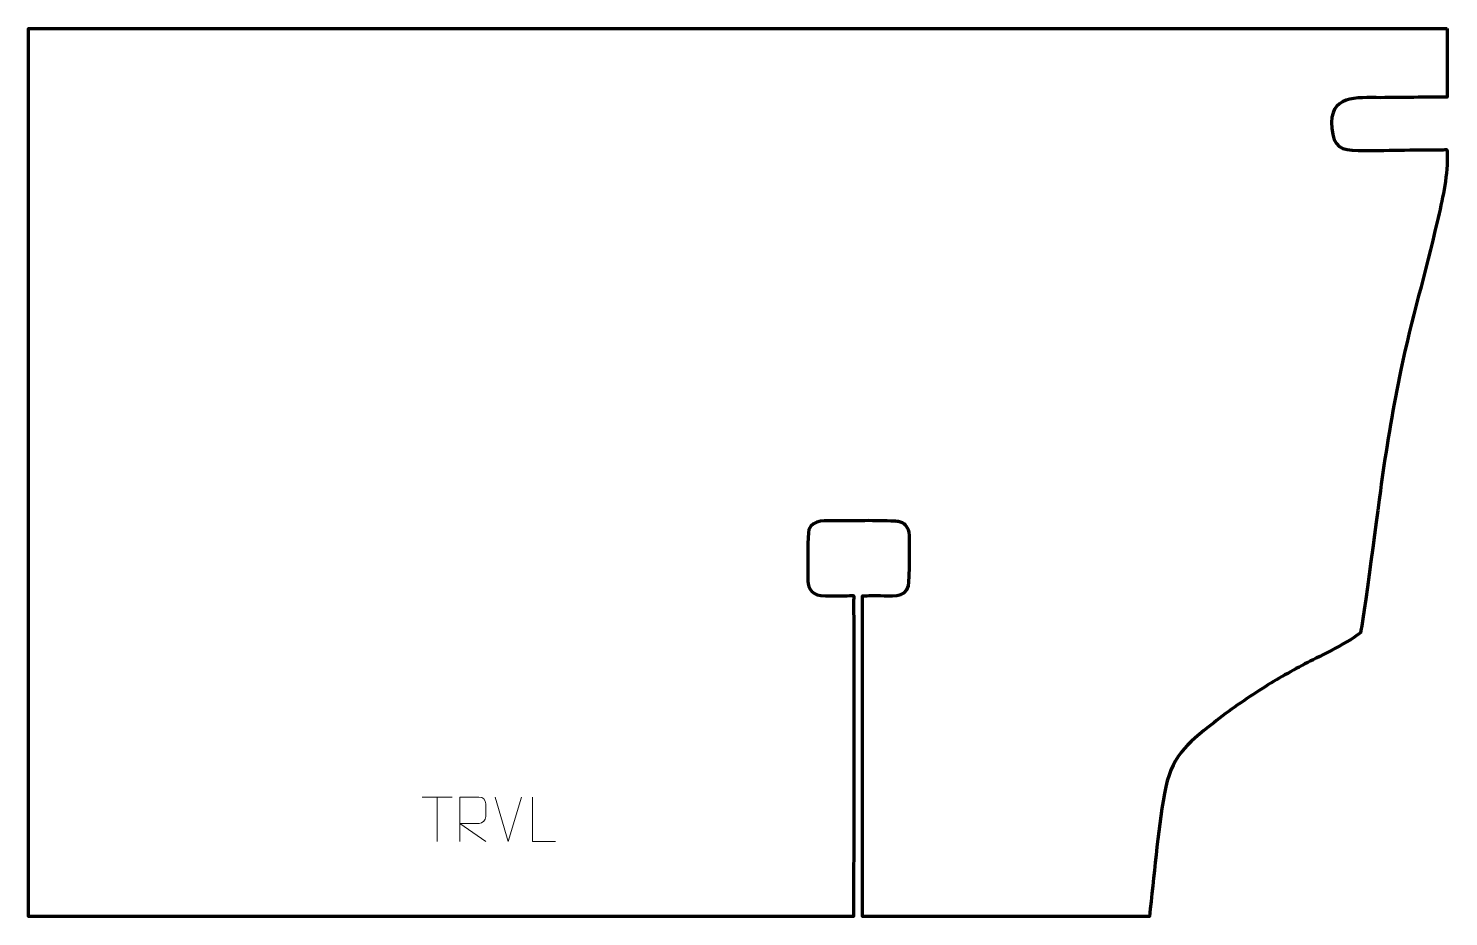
# Model space of a CAD drawing. Header units: millimetres. Extents: x 1078 to 1877, y 141 to 641.
import ezdxf

# ---------------------------------------------------------------- set-up
doc = ezdxf.new("R2010")
doc.units = ezdxf.units.MM
doc.header["$MEASUREMENT"] = 0
doc.layers.add('layer 2', color=7, linetype='Continuous')
doc.layers.add('layer 3', color=7, linetype='Continuous')

msp = doc.modelspace()

# ---------------------------------------------------------------- linework, layer by layer
at = {"layer": 'layer 2', "color": 142, "lineweight": 9}
for points in [[(1299.9174, 208.7726), (1299.9174, 208.7726), (1316.9046, 208.7726), (1316.9046, 208.7726)], [(1308.4112, 183.8426), (1308.4112, 183.8426), (1308.4112, 208.7961), (1308.4112, 208.7961)], [(1348.411, 183.8426), (1348.411, 183.8426), (1341.0892, 208.7962), (1341.0892, 208.7962)], [(1355.7329, 208.7962), (1355.7329, 208.7962), (1348.4111, 183.8426), (1348.4111, 183.8426)]]:
    msp.add_open_spline(points, degree=3, dxfattribs=at)
for points, knots in [([(1321.079, 183.8426), (1321.079, 183.8426), (1321.079, 208.7961), (1321.079, 208.7961), (1321.079, 208.7961), (1324.6738, 208.7961), (1328.2693, 208.7961), (1331.8645, 208.7961), (1331.8645, 208.7961), (1334.1898, 208.7584), (1335.7471, 207.2684), (1335.743, 204.902), (1335.743, 204.902), (1335.7426, 202.8665), (1335.7426, 199.8071), (1335.743, 197.7711), (1335.743, 197.7711), (1335.7365, 195.8956), (1333.9242, 193.9538), (1331.9147, 193.9347), (1331.9147, 193.9347), (1331.9147, 193.9347), (1321.079, 193.9347), (1321.079, 193.9347), (1321.079, 193.9347), (1321.079, 193.9347), (1335.7337, 183.8426), (1335.7337, 183.8426)], [0, 0, 0, 0, 0.125, 0.125, 0.125, 0.125, 0.25, 0.25, 0.25, 0.25, 0.375, 0.375, 0.375, 0.375, 0.5, 0.5, 0.5, 0.5, 0.625, 0.625, 0.625, 0.625, 0.75, 0.75, 0.75, 0.75, 1, 1, 1, 1]), ([(1374.8856, 183.8426), (1374.8856, 183.8426), (1361.9365, 183.8426), (1361.9365, 183.8426), (1361.9365, 183.8426), (1361.9365, 183.8426), (1361.9365, 208.7962), (1361.9365, 208.7962)], [0, 0, 0, 0, 0.33333333, 0.33333333, 0.33333333, 0.33333333, 1, 1, 1, 1])]:
    msp.add_open_spline(points, degree=3, knots=knots, dxfattribs=at)
at = {"layer": 'layer 3', "color": 242, "lineweight": 158}
msp.add_open_spline([(1876.658, 641.4765), (1876.658, 641.4765), (1078.3928, 641.4765), (1078.3928, 641.4765), (1078.3928, 641.4765), (1078.3928, 641.4765), (1078.3928, 141.4765), (1078.3928, 141.4765), (1078.3928, 141.4765), (1078.3928, 141.4765), (1542.6896, 141.4765), (1542.6896, 141.4765), (1542.6896, 141.4765), (1542.6896, 200.8249), (1542.9565, 260.2929), (1542.6866, 319.626), (1542.6866, 319.626), (1542.6711, 323.0277), (1543.6157, 322.0896), (1539.0571, 322.1265), (1539.0571, 322.1265), (1535.2426, 322.1575), (1523.5547, 321.4501), (1520.765, 323.2702), (1520.765, 323.2702), (1515.9918, 326.3843), (1517.0137, 330.7669), (1516.9592, 335.829), (1516.9592, 335.829), (1516.9111, 340.3072), (1516.5636, 355.7407), (1517.5625, 359.3422), (1517.5625, 359.3422), (1520.0406, 365.3574), (1527.2386, 364.1553), (1532.4172, 364.1926), (1532.4172, 364.1926), (1543.0925, 364.2696), (1555.0769, 364.6179), (1565.6473, 364.0389), (1565.6473, 364.0389), (1566.4237, 363.9964), (1567.0949, 363.9531), (1567.8593, 363.8208), (1567.8593, 363.8208), (1571.3005, 362.9927), (1573.0322, 361.4841), (1573.8991, 357.8924), (1573.8991, 357.8924), (1574.4982, 355.4098), (1574.1195, 330.8346), (1573.5595, 327.6497), (1573.5595, 327.6497), (1572.0068, 320.6247), (1562.9523, 322.1433), (1557.7314, 322.1516), (1557.7314, 322.1516), (1554.3865, 322.1541), (1551.0415, 322.1418), (1547.6965, 322.135), (1547.6965, 322.135), (1547.5083, 261.9207), (1547.6885, 201.6924), (1547.6896, 141.4765), (1547.6896, 141.4765), (1547.6896, 141.4765), (1709.0772, 141.4765), (1709.0772, 141.4765), (1709.0772, 141.4765), (1711.7834, 164.2625), (1713.5845, 188.2932), (1717.5656, 210.7836), (1717.5656, 210.7836), (1721.2244, 231.4533), (1729.6125, 238.1798), (1745.2774, 250.614), (1745.2774, 250.614), (1754.0557, 257.5764), (1763.2519, 263.8817), (1772.6828, 269.9195), (1772.6828, 269.9195), (1781.02, 275.1431), (1789.5291, 280.0258), (1798.2569, 284.5663), (1798.2569, 284.5663), (1804.6316, 287.8089), (1823.2882, 297.0892), (1827.8295, 301.2661), (1827.8295, 301.2661), (1828.9505, 303.3312), (1838.4895, 377.5774), (1839.9107, 387.5742), (1839.9107, 387.5742), (1842.9292, 408.2755), (1846.3121, 428.8214), (1850.5348, 449.3157), (1850.5348, 449.3157), (1856.3446, 477.086), (1864.6584, 504.6656), (1870.9815, 532.5241), (1870.9815, 532.5241), (1873.9201, 545.4706), (1876.7058, 556.1048), (1876.671, 569.638), (1876.671, 569.638), (1876.5323, 574.0588), (1877.4356, 573.1505), (1872.9275, 573.1809), (1872.9275, 573.1809), (1857.5511, 573.2849), (1842.0241, 572.5871), (1826.5098, 572.7223), (1826.5098, 572.7223), (1816.8967, 572.8174), (1812.7284, 574.5811), (1811.6914, 585.2817), (1811.6914, 585.2817), (1809.8626, 604.155), (1825.7977, 602.5382), (1839.1776, 602.4589), (1839.1776, 602.4589), (1851.6711, 602.5889), (1864.1646, 602.7211), (1876.658, 602.8522), (1876.658, 602.8522), (1876.658, 602.8522), (1876.658, 641.4765), (1876.658, 641.4765)], degree=3, knots=[0, 0, 0, 0, 0.03030303, 0.03030303, 0.03030303, 0.03030303, 0.06060606, 0.06060606, 0.06060606, 0.06060606, 0.09090909, 0.09090909, 0.09090909, 0.09090909, 0.12121212, 0.12121212, 0.12121212, 0.12121212, 0.15151515, 0.15151515, 0.15151515, 0.15151515, 0.18181818, 0.18181818, 0.18181818, 0.18181818, 0.21212121, 0.21212121, 0.21212121, 0.21212121, 0.24242424, 0.24242424, 0.24242424, 0.24242424, 0.27272727, 0.27272727, 0.27272727, 0.27272727, 0.3030303, 0.3030303, 0.3030303, 0.3030303, 0.33333333, 0.33333333, 0.33333333, 0.33333333, 0.36363636, 0.36363636, 0.36363636, 0.36363636, 0.39393939, 0.39393939, 0.39393939, 0.39393939, 0.42424242, 0.42424242, 0.42424242, 0.42424242, 0.45454545, 0.45454545, 0.45454545, 0.45454545, 0.48484848, 0.48484848, 0.48484848, 0.48484848, 0.51515152, 0.51515152, 0.51515152, 0.51515152, 0.54545455, 0.54545455, 0.54545455, 0.54545455, 0.57575758, 0.57575758, 0.57575758, 0.57575758, 0.60606061, 0.60606061, 0.60606061, 0.60606061, 0.63636364, 0.63636364, 0.63636364, 0.63636364, 0.66666667, 0.66666667, 0.66666667, 0.66666667, 0.6969697, 0.6969697, 0.6969697, 0.6969697, 0.72727273, 0.72727273, 0.72727273, 0.72727273, 0.75757576, 0.75757576, 0.75757576, 0.75757576, 0.78787879, 0.78787879, 0.78787879, 0.78787879, 0.81818182, 0.81818182, 0.81818182, 0.81818182, 0.84848485, 0.84848485, 0.84848485, 0.84848485, 0.87878788, 0.87878788, 0.87878788, 0.87878788, 0.90909091, 0.90909091, 0.90909091, 0.90909091, 0.93939394, 0.93939394, 0.93939394, 0.93939394, 1, 1, 1, 1], dxfattribs=at)

doc.saveas('drawing.dxf')
